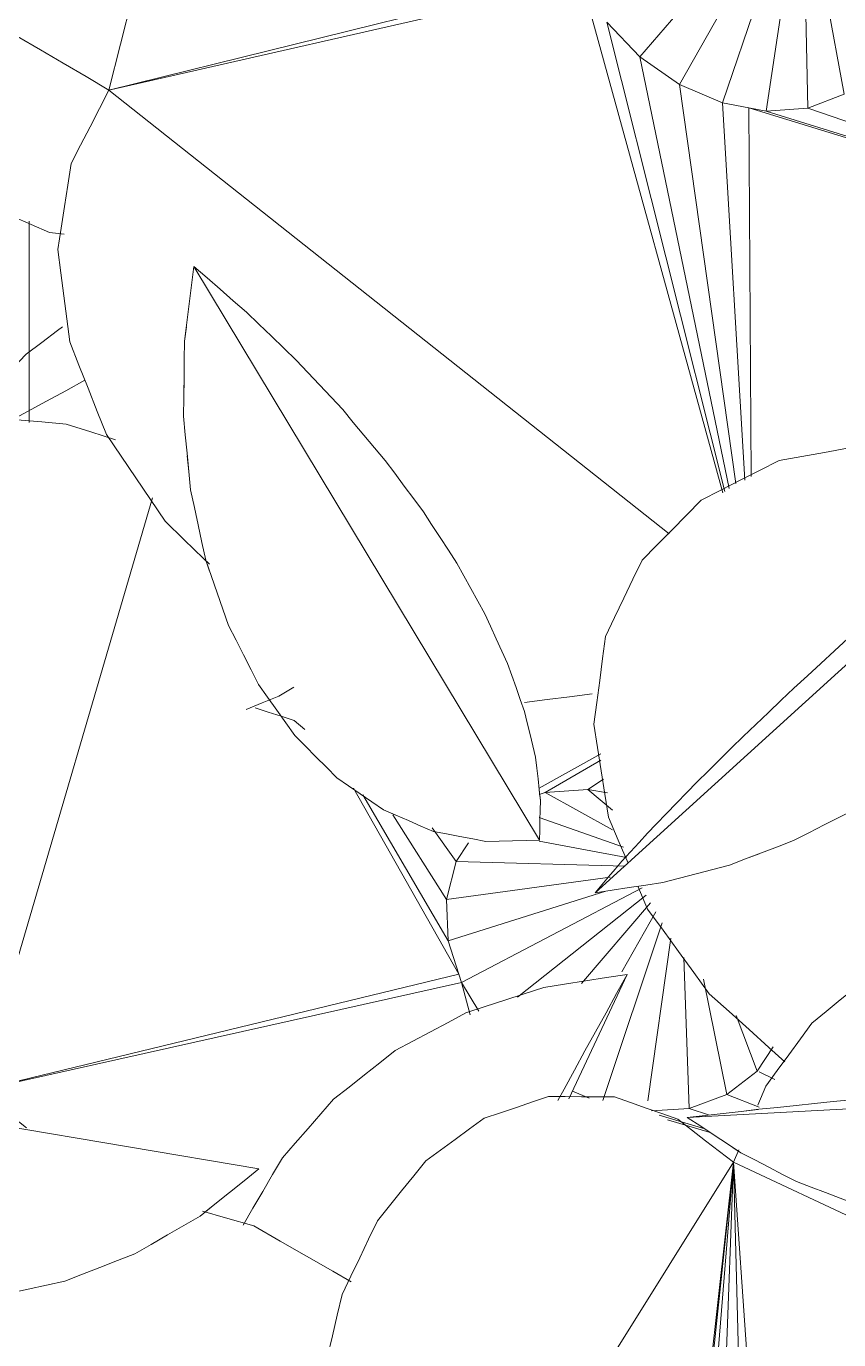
# Model space of a CAD drawing. Header units: metres. Extents: x -18.34 to -13.25, y -25.49 to -16.26.
# Drawn here: x -17.906 to -17.8597, y -21.0662 to -20.9914 of the extents above; entities that cross this region are included whole.
import ezdxf

# ---------------------------------------------------------------- set-up
doc = ezdxf.new("R2010")
doc.units = ezdxf.units.M
doc.layers.add('Importações nas famílias', color=7, linetype='Continuous', lineweight=5)
doc.layers.add('Vegetação', color=7, linetype='Continuous', lineweight=5)

# ---------------------------------------------------------------- blocks, each defined once
blk = doc.blocks.new('Planta_pergolado_12200 - plantas pergolado_skp_Component_12-V247-Pavimento 02 - Executivo')
at = {"layer": 'Importações nas famílias', "color": 9}
blk.add_line((0.163579, 0.077889), (0.162834, 0.077325), dxfattribs=at)
at = {"layer": 'Importações nas famílias', "color": 9, "flags": 128}
blk.add_lwpolyline([(0.165226, 0.078793), (0.164417, 0.078349), (0.163579, 0.077889)], dxfattribs=at)
blk = doc.blocks.new('Planta_pergolado_12200 - plantas pergolado_skp_Component_17-V248-Pavimento 02 - Executivo')
at = {"layer": 'Importações nas famílias', "color": 9}
blk.add_line((0.162618, 0.07909), (0.161993, 0.079499), dxfattribs=at)
at = {"layer": 'Importações nas famílias', "color": 9, "flags": 128}
blk.add_lwpolyline([(0.16476, 0.078644), (0.164046, 0.078793), (0.163332, 0.078942), (0.162618, 0.07909)], dxfattribs=at)
blk = doc.blocks.new('Planta_pergolado_12200 - plantas pergolado_skp_Component_16-V422-Pavimento 02 - Executivo')
for name in ['Planta_pergolado_12200 - plantas pergolado_skp_Component_17-V248-Pavimento 02 - Executivo', 'Planta_pergolado_12200 - plantas pergolado_skp_Component_12-V247-Pavimento 02 - Executivo']:
    blk.add_blockref(name, (0, 0))
blk = doc.blocks.new('Planta_pergolado_12200 - plantas pergolado_skp_-V2487-Pavimento 02 - Executivo')
blk.add_blockref('Planta_pergolado_12200 - plantas pergolado_skp_Component_16-V422-Pavimento 02 - Executivo', (0.000944, 0.043651))
blk = doc.blocks.new('Planta_pergolado_12200 - plantas pergolado_skp_-V2555-Pavimento 02 - Executivo')
blk.add_blockref('Planta_pergolado_12200 - plantas pergolado_skp_Component_16-V422-Pavimento 02 - Executivo', (0.000944, 0.043651))
blk = doc.blocks.new('Planta_pergolado_12200 - plantas pergolado_skp_-V2576-Pavimento 02 - Executivo')
at = {"rotation": 89.9999999999999}
for name in ['Planta_pergolado_12200 - plantas pergolado_skp_-V2555-Pavimento 02 - Executivo', 'Planta_pergolado_12200 - plantas pergolado_skp_-V2487-Pavimento 02 - Executivo']:
    blk.add_blockref(name, (0.52797, 0.01573), dxfattribs=at)
blk = doc.blocks.new('Planta_pergolado_12200 - plantas pergolado_skp_Component_12-V1501-Pavimento 02 - Executivo')
at = {"layer": 'Importações nas famílias', "color": 9}
blk.add_line((0.113091, 0.276065), (0.091467, 0.247648), dxfattribs=at)
at = {"layer": 'Importações nas famílias', "color": 9, "flags": 128}
for points in [[(0.113091, 0.276065), (0.112327, 0.275535), (0.111564, 0.275005), (0.1108, 0.274476), (0.110037, 0.273946)], [(0.113151, 0.272047), (0.113136, 0.273051), (0.113121, 0.274056), (0.113106, 0.27506), (0.113091, 0.276065)], [(0.110037, 0.273946), (0.109308, 0.273383), (0.108579, 0.27282), (0.10785, 0.272257), (0.107121, 0.271693)], [(0.107121, 0.271693), (0.106434, 0.271103), (0.105747, 0.270512), (0.105061, 0.269922), (0.104374, 0.269331)], [(0.112777, 0.268063), (0.11287, 0.269059), (0.112964, 0.270055), (0.113057, 0.271051), (0.113151, 0.272047)], [(0.104374, 0.269331), (0.103738, 0.26872), (0.103101, 0.268109), (0.102464, 0.267498), (0.101828, 0.266886)], [(0.111977, 0.264207), (0.112177, 0.265171), (0.112377, 0.266135), (0.112577, 0.267099), (0.112777, 0.268063)], [(0.101828, 0.266886), (0.101249, 0.266261), (0.100669, 0.265636), (0.10009, 0.265011), (0.09951, 0.264385)], [(0.09951, 0.264385), (0.098995, 0.263753), (0.098479, 0.263121), (0.097963, 0.262488), (0.097447, 0.261856)], [(0.110769, 0.260569), (0.111071, 0.261478), (0.111373, 0.262388), (0.111675, 0.263297), (0.111977, 0.264207)], [(0.097447, 0.261856), (0.097001, 0.261224), (0.096554, 0.260592), (0.096108, 0.259959), (0.095661, 0.259327)], [(0.109183, 0.257234), (0.10958, 0.258068), (0.109976, 0.258902), (0.110373, 0.259735), (0.110769, 0.260569)], [(0.095661, 0.259327), (0.095289, 0.258702), (0.094917, 0.258077), (0.094545, 0.257451), (0.094173, 0.256826)], [(0.107256, 0.254281), (0.107738, 0.255019), (0.10822, 0.255758), (0.108702, 0.256496), (0.109183, 0.257234)], [(0.094173, 0.256826), (0.093879, 0.256215), (0.093585, 0.255604), (0.093291, 0.254992), (0.092998, 0.254381)], [(0.092998, 0.254381), (0.092786, 0.253791), (0.092573, 0.2532), (0.092361, 0.25261), (0.092149, 0.252019)], [(0.105032, 0.251779), (0.105588, 0.252405), (0.106144, 0.25303), (0.1067, 0.253656), (0.107256, 0.254281)], [(0.092149, 0.252019), (0.092021, 0.251456), (0.091893, 0.250893), (0.091765, 0.25033), (0.091637, 0.249766)], [(0.102565, 0.249787), (0.103182, 0.250285), (0.103799, 0.250783), (0.104415, 0.251281), (0.105032, 0.251779)], [(0.091637, 0.249766), (0.091595, 0.249237), (0.091552, 0.248707), (0.091509, 0.248178), (0.091467, 0.247648)], [(0.099911, 0.248351), (0.100574, 0.24871), (0.101238, 0.249069), (0.101901, 0.249428), (0.102565, 0.249787)], [(0.097133, 0.247505), (0.097827, 0.247716), (0.098522, 0.247928), (0.099216, 0.248139), (0.099911, 0.248351)], [(0.091467, 0.247648), (0.092174, 0.247553), (0.092881, 0.247458), (0.093589, 0.247363), (0.094296, 0.247269)], [(0.094296, 0.247269), (0.095005, 0.247328), (0.095714, 0.247387), (0.096423, 0.247446), (0.097133, 0.247505)]]:
    blk.add_lwpolyline(points, dxfattribs=at)
blk = doc.blocks.new('Planta_pergolado_12200 - plantas pergolado_skp_Component_12-V1617-Pavimento 02 - Executivo')
at = {"layer": 'Importações nas famílias', "color": 9}
blk.add_line((0.219014, 0.231057), (0.177455, 0.228609), dxfattribs=at)
at = {"layer": 'Importações nas famílias', "color": 9, "flags": 128}
for points in [[(0.216531, 0.227904), (0.217152, 0.228692), (0.217773, 0.22948), (0.218393, 0.230269), (0.219014, 0.231057)], [(0.177455, 0.228609), (0.178164, 0.227899), (0.178874, 0.22719), (0.179583, 0.22648), (0.180293, 0.22577)], [(0.213596, 0.225169), (0.21433, 0.225853), (0.215064, 0.226536), (0.215797, 0.22722), (0.216531, 0.227904)], [(0.180293, 0.22577), (0.181102, 0.225177), (0.181911, 0.224584), (0.18272, 0.223991), (0.183529, 0.223398)], [(0.210279, 0.222915), (0.211108, 0.223479), (0.211938, 0.224042), (0.212767, 0.224606), (0.213596, 0.225169)], [(0.183529, 0.223398), (0.184419, 0.222936), (0.185309, 0.222474), (0.186199, 0.222012), (0.187089, 0.22155)], [(0.206657, 0.221197), (0.207563, 0.221626), (0.208468, 0.222056), (0.209374, 0.222486), (0.210279, 0.222915)], [(0.187089, 0.22155), (0.188039, 0.221229), (0.188989, 0.220909), (0.189938, 0.220588), (0.190888, 0.220268)], [(0.202816, 0.220053), (0.203776, 0.220339), (0.204737, 0.220625), (0.205697, 0.220911), (0.206657, 0.221197)], [(0.190888, 0.220268), (0.191876, 0.220097), (0.192863, 0.219925), (0.19385, 0.219754), (0.194838, 0.219583)], [(0.198845, 0.219511), (0.199838, 0.219646), (0.20083, 0.219782), (0.201823, 0.219917), (0.202816, 0.220053)], [(0.194838, 0.219583), (0.19584, 0.219565), (0.196841, 0.219547), (0.197843, 0.219529), (0.198845, 0.219511)]]:
    blk.add_lwpolyline(points, dxfattribs=at)
blk = doc.blocks.new('Planta_pergolado_12200 - plantas pergolado_skp_Component_12-V2638-Pavimento 02 - Executivo')
at = {"layer": 'Importações nas famílias', "color": 9}
blk.add_line((0.133833, 0.276069), (0.161211, 0.245182), dxfattribs=at)
at = {"layer": 'Importações nas famílias', "color": 9, "flags": 128}
for points in [[(0.136093, 0.273944), (0.135528, 0.274475), (0.134963, 0.275006), (0.134398, 0.275538), (0.133833, 0.276069)], [(0.133833, 0.276069), (0.133968, 0.275151), (0.134103, 0.274234), (0.134239, 0.273316), (0.134374, 0.272398)], [(0.138559, 0.271524), (0.137942, 0.272129), (0.137326, 0.272734), (0.13671, 0.273339), (0.136093, 0.273944)], [(0.134374, 0.272398), (0.134604, 0.271501), (0.134834, 0.270604), (0.135064, 0.269706), (0.135294, 0.268809)], [(0.141171, 0.268867), (0.140518, 0.269532), (0.139865, 0.270196), (0.139212, 0.27086), (0.138559, 0.271524)], [(0.135294, 0.268809), (0.135616, 0.267942), (0.135938, 0.267075), (0.13626, 0.266208), (0.136582, 0.265341)], [(0.14387, 0.266036), (0.143195, 0.266744), (0.142521, 0.267451), (0.141846, 0.268159), (0.141171, 0.268867)], [(0.145911, 0.26383), (0.145231, 0.264565), (0.14455, 0.265301), (0.14387, 0.266036)], [(0.136582, 0.265341), (0.136993, 0.264514), (0.137403, 0.263687), (0.137814, 0.26286), (0.138224, 0.262033)], [(0.138224, 0.262033), (0.138719, 0.261255), (0.139214, 0.260477), (0.139708, 0.259699), (0.140203, 0.258922)], [(0.149271, 0.260115), (0.148601, 0.26086), (0.147931, 0.261605), (0.147261, 0.26235)], [(0.151847, 0.257166), (0.151203, 0.257903), (0.150559, 0.258641), (0.149915, 0.259378), (0.149271, 0.260115)], [(0.140203, 0.258922), (0.140776, 0.258201), (0.141349, 0.257481), (0.141922, 0.256761), (0.142495, 0.256041)], [(0.154258, 0.254316), (0.153656, 0.255029), (0.153053, 0.255741), (0.15245, 0.256454), (0.151847, 0.257166)], [(0.142495, 0.256041), (0.143141, 0.255387), (0.143786, 0.254732), (0.144431, 0.254078), (0.145076, 0.253424)], [(0.156449, 0.251633), (0.155901, 0.252303), (0.155354, 0.252974), (0.154806, 0.253645), (0.154258, 0.254316)], [(0.145076, 0.253424), (0.145786, 0.252842), (0.146497, 0.252261), (0.147207, 0.25168), (0.147917, 0.251099)], [(0.158366, 0.249178), (0.157887, 0.249792), (0.157407, 0.250406), (0.156928, 0.251019), (0.156449, 0.251633)], [(0.147917, 0.251099), (0.148684, 0.250597), (0.149452, 0.250095), (0.150219, 0.249593), (0.150986, 0.249091)], [(0.150986, 0.249091), (0.151802, 0.248675), (0.152618, 0.248258), (0.153433, 0.247841), (0.154249, 0.247425)], [(0.159966, 0.247011), (0.159566, 0.247553), (0.159166, 0.248095), (0.158766, 0.248637), (0.158366, 0.249178)], [(0.154249, 0.247425), (0.155105, 0.247098), (0.15596, 0.246771), (0.156815, 0.246444), (0.15767, 0.246117)], [(0.161211, 0.245182), (0.1609, 0.245639), (0.160589, 0.246097), (0.160278, 0.246554), (0.159966, 0.247011)], [(0.15767, 0.246117), (0.158556, 0.245883), (0.159441, 0.245649), (0.160326, 0.245416), (0.161211, 0.245182)]]:
    blk.add_lwpolyline(points, dxfattribs=at)
blk = doc.blocks.new('Planta_pergolado_12200 - plantas pergolado_skp_Component_12-V1620-Pavimento 02 - Executivo')
at = {"layer": 'Importações nas famílias', "color": 9}
blk.add_line((0.119813, 0.239573), (0.155026, 0.233805), dxfattribs=at)
at = {"layer": 'Importações nas famílias', "color": 9, "flags": 128}
for points in [[(0.120571, 0.239679), (0.120381, 0.239652), (0.120192, 0.239626), (0.120002, 0.239599), (0.119813, 0.239573)], [(0.119813, 0.239573), (0.120367, 0.238967), (0.120921, 0.238361), (0.121476, 0.237755), (0.12203, 0.237149)], [(0.12191, 0.239656), (0.121575, 0.239662), (0.121241, 0.239668), (0.120906, 0.239673), (0.120571, 0.239679)], [(0.1238, 0.239505), (0.123327, 0.239543), (0.122855, 0.239581), (0.122383, 0.239618), (0.12191, 0.239656)], [(0.126194, 0.239228), (0.125596, 0.239297), (0.124997, 0.239366), (0.124398, 0.239436), (0.1238, 0.239505)], [(0.129038, 0.238833), (0.128327, 0.238932), (0.127616, 0.23903), (0.126905, 0.239129), (0.126194, 0.239228)], [(0.132265, 0.238328), (0.131458, 0.238454), (0.130652, 0.23858), (0.129845, 0.238707), (0.129038, 0.238833)], [(0.135798, 0.237726), (0.134915, 0.237876), (0.134032, 0.238027), (0.133148, 0.238177), (0.132265, 0.238328)], [(0.139555, 0.23704), (0.138616, 0.237211), (0.137677, 0.237383), (0.136738, 0.237554), (0.135798, 0.237726)], [(0.12203, 0.237149), (0.122643, 0.23662), (0.123256, 0.23609), (0.123868, 0.23556), (0.124481, 0.23503)], [(0.143449, 0.236287), (0.142475, 0.236475), (0.141502, 0.236663), (0.140529, 0.236852), (0.139555, 0.23704)], [(0.147386, 0.235484), (0.146402, 0.235685), (0.145417, 0.235885), (0.144433, 0.236086), (0.143449, 0.236287)], [(0.151276, 0.23465), (0.150303, 0.234859), (0.149331, 0.235067), (0.148358, 0.235276), (0.147386, 0.235484)], [(0.124481, 0.23503), (0.125146, 0.234582), (0.125811, 0.234134), (0.126475, 0.233686), (0.12714, 0.233239)], [(0.155026, 0.233805), (0.154088, 0.234017), (0.153151, 0.234228), (0.152213, 0.234439), (0.151276, 0.23465)], [(0.12714, 0.233239), (0.127849, 0.232878), (0.128558, 0.232516), (0.129267, 0.232155), (0.129976, 0.231794)], [(0.151993, 0.232242), (0.152751, 0.232633), (0.153509, 0.233024), (0.154268, 0.233415), (0.155026, 0.233805)], [(0.129976, 0.231794), (0.130721, 0.231524), (0.131467, 0.231254), (0.132212, 0.230984), (0.132958, 0.230714)], [(0.148861, 0.231037), (0.149644, 0.231338), (0.150427, 0.23164), (0.15121, 0.231941), (0.151993, 0.232242)], [(0.132958, 0.230714), (0.133732, 0.230538), (0.134505, 0.230361), (0.135279, 0.230185), (0.136053, 0.230009)], [(0.145666, 0.230204), (0.146465, 0.230413), (0.147264, 0.230621), (0.148063, 0.230829), (0.148861, 0.231037)], [(0.136053, 0.230009), (0.136846, 0.229929), (0.137639, 0.229848), (0.138432, 0.229768), (0.139226, 0.229687)], [(0.139226, 0.229687), (0.14003, 0.229704), (0.140834, 0.22972), (0.141638, 0.229736), (0.142442, 0.229753)], [(0.142442, 0.229753), (0.143248, 0.229866), (0.144054, 0.229979), (0.14486, 0.230091), (0.145666, 0.230204)]]:
    blk.add_lwpolyline(points, dxfattribs=at)
blk = doc.blocks.new('Planta_pergolado_12200 - plantas pergolado_skp_Component_17-V2640-Pavimento 02 - Executivo')
at = {"layer": 'Importações nas famílias', "color": 9}
for p, q in [((0.151045, 0.235909), (0.151363, 0.234857)), ((0.152107, 0.232394), (0.152317, 0.2317)), ((0.126129, 0.222713), (0.152317, 0.2317)), ((0.149874, 0.218097), (0.152317, 0.2317)), ((0.150534, 0.218406), (0.152317, 0.2317)), ((0.151403, 0.21882), (0.152317, 0.2317)), ((0.151675, 0.207822), (0.152317, 0.2317)), ((0.152317, 0.2317), (0.152249, 0.205924)), ((0.16613, 0.203151), (0.152317, 0.2317)), ((0.152317, 0.2317), (0.15242, 0.203888))]:
    blk.add_line(p, q, dxfattribs=at)
at = {"layer": 'Importações nas famílias', "color": 9, "flags": 128}
for points in [[(0.146224, 0.242301), (0.14691, 0.241607), (0.147595, 0.240913), (0.148281, 0.240219), (0.148966, 0.239525)], [(0.148966, 0.239525), (0.149486, 0.238621), (0.150006, 0.237717), (0.150525, 0.236813), (0.151045, 0.235909)], [(0.155527, 0.233655), (0.156395, 0.233861), (0.157263, 0.234067), (0.158131, 0.234273), (0.159, 0.234479)], [(0.159, 0.234479), (0.159875, 0.234388), (0.16075, 0.234298), (0.161625, 0.234207), (0.1625, 0.234116)], [(0.1625, 0.234116), (0.163322, 0.233735), (0.164145, 0.233353), (0.164967, 0.232972), (0.165789, 0.232591)], [(0.152317, 0.2317), (0.15312, 0.232189), (0.153922, 0.232677), (0.154724, 0.233166), (0.155527, 0.233655)], [(0.165789, 0.232591), (0.166503, 0.231945), (0.167216, 0.231299), (0.16793, 0.230653), (0.168643, 0.230007)], [(0.168643, 0.230007), (0.169199, 0.22914), (0.169755, 0.228274), (0.170311, 0.227407), (0.170867, 0.226541)], [(0.170867, 0.226541), (0.171228, 0.225513), (0.171589, 0.224485), (0.171949, 0.223457), (0.17231, 0.222429)], [(0.17231, 0.222429), (0.172451, 0.221309), (0.172591, 0.220189), (0.172732, 0.21907), (0.172873, 0.21795)]]:
    blk.add_lwpolyline(points, dxfattribs=at)
blk = doc.blocks.new('Planta_pergolado_12200 - plantas pergolado_skp_Component_16-V2641-Pavimento 02 - Executivo')
for name, p in [('Planta_pergolado_12200 - plantas pergolado_skp_Component_12-V2638-Pavimento 02 - Executivo', (0, 0)), ('Planta_pergolado_12200 - plantas pergolado_skp_Component_12-V1501-Pavimento 02 - Executivo', (0.073, 0)), ('Planta_pergolado_12200 - plantas pergolado_skp_Component_17-V2640-Pavimento 02 - Executivo', (0, 0)), ('Planta_pergolado_12200 - plantas pergolado_skp_Component_12-V1620-Pavimento 02 - Executivo', (0, 0)), ('Planta_pergolado_12200 - plantas pergolado_skp_Component_12-V1617-Pavimento 02 - Executivo', (0, 0))]:
    blk.add_blockref(name, p)
blk = doc.blocks.new('Planta_pergolado_12200 - plantas pergolado_skp_Component_12-V2650-Pavimento 02 - Executivo')
at = {"layer": 'Importações nas famílias', "color": 9}
for p, q in [((0.183037, 0.273946), (0.182308, 0.273383)), ((0.186136, 0.273051), (0.186121, 0.274056)), ((0.186151, 0.272047), (0.186139, 0.272822)), ((0.178061, 0.269922), (0.177374, 0.269331)), ((0.185777, 0.268063), (0.18587, 0.269059)), ((0.170447, 0.261856), (0.170001, 0.261224)), ((0.183505, 0.260012), (0.183769, 0.260569)), ((0.181702, 0.256496), (0.182183, 0.257234)), ((0.180256, 0.254281), (0.180738, 0.255019)), ((0.178032, 0.251779), (0.178588, 0.252405)), ((0.164759, 0.250303), (0.164637, 0.249766)), ((0.175565, 0.249787), (0.176182, 0.250285)), ((0.172393, 0.248193), (0.172911, 0.248351)), ((0.167296, 0.247269), (0.168005, 0.247328))]:
    blk.add_line(p, q, dxfattribs=at)
at = {"layer": 'Importações nas famílias', "color": 9, "flags": 128}
for points in [[(0.184564, 0.275005), (0.1838, 0.274476), (0.183037, 0.273946)], [(0.181579, 0.27282), (0.18085, 0.272257), (0.180121, 0.271693)], [(0.180121, 0.271693), (0.179434, 0.271103), (0.178749, 0.270514)], [(0.185901, 0.269389), (0.185964, 0.270055), (0.186057, 0.271051), (0.186151, 0.272047)], [(0.177374, 0.269331), (0.176738, 0.26872), (0.176101, 0.268109), (0.175464, 0.267498), (0.174828, 0.266886)], [(0.185377, 0.266135), (0.185577, 0.267099), (0.185777, 0.268063)], [(0.174828, 0.266886), (0.174249, 0.266261), (0.173669, 0.265636), (0.17309, 0.265011), (0.17251, 0.264385)], [(0.184977, 0.264207), (0.185177, 0.265171), (0.185347, 0.265991)], [(0.17251, 0.264385), (0.171995, 0.263753), (0.171479, 0.263121), (0.170963, 0.262488), (0.170447, 0.261856)], [(0.184454, 0.262631), (0.184675, 0.263297), (0.184977, 0.264207)], [(0.183769, 0.260569), (0.184071, 0.261478), (0.184373, 0.262388)], [(0.169554, 0.260592), (0.169108, 0.259959), (0.168661, 0.259327)], [(0.168661, 0.259327), (0.168289, 0.258702), (0.167917, 0.258077), (0.167545, 0.257451), (0.167173, 0.256826)], [(0.182183, 0.257234), (0.18258, 0.258068), (0.182976, 0.258902)], [(0.167173, 0.256826), (0.166879, 0.256215), (0.166585, 0.255604), (0.166291, 0.254992), (0.165998, 0.254381)], [(0.179144, 0.25303), (0.1797, 0.253656), (0.180256, 0.254281)], [(0.165786, 0.253791), (0.165573, 0.2532), (0.165361, 0.25261), (0.165149, 0.252019)], [(0.165149, 0.252019), (0.165021, 0.251456), (0.164893, 0.250893), (0.164765, 0.25033)], [(0.176799, 0.250783), (0.177415, 0.251281), (0.178032, 0.251779)], [(0.172911, 0.248351), (0.173574, 0.24871), (0.174238, 0.249069), (0.174901, 0.249428), (0.175565, 0.249787)], [(0.170133, 0.247505), (0.170827, 0.247716), (0.171522, 0.247928), (0.172216, 0.248139)], [(0.165881, 0.247458), (0.166589, 0.247363), (0.167296, 0.247269)], [(0.168714, 0.247387), (0.169423, 0.247446), (0.170133, 0.247505)]]:
    blk.add_lwpolyline(points, dxfattribs=at)
blk = doc.blocks.new('Planta_pergolado_12200 - plantas pergolado_skp_Component_12-V2651-Pavimento 02 - Executivo')
at = {"layer": 'Importações nas famílias', "color": 9, "flags": 128}
for points in [[(0.216531, 0.227904), (0.217152, 0.228692), (0.217773, 0.22948)], [(0.213596, 0.225169), (0.21433, 0.225853), (0.215064, 0.226536), (0.215797, 0.22722), (0.216531, 0.227904)], [(0.178874, 0.22719), (0.179583, 0.22648), (0.18008, 0.225983)], [(0.210279, 0.222915), (0.211108, 0.223479), (0.211938, 0.224042), (0.212767, 0.224606), (0.213596, 0.225169)], [(0.208468, 0.222056), (0.209374, 0.222486), (0.210279, 0.222915)], [(0.206657, 0.221197), (0.207563, 0.221626), (0.208342, 0.221996)], [(0.202816, 0.220053), (0.203776, 0.220339), (0.204737, 0.220625)], [(0.204781, 0.220638), (0.205697, 0.220911), (0.206657, 0.221197)], [(0.20083, 0.219782), (0.201823, 0.219917), (0.202816, 0.220053)], [(0.198845, 0.219511), (0.199838, 0.219646), (0.200756, 0.219771)]]:
    blk.add_lwpolyline(points, dxfattribs=at)
blk = doc.blocks.new('Planta_pergolado_12200 - plantas pergolado_skp_Component_12-V2652-Pavimento 02 - Executivo')
at = {"layer": 'Importações nas famílias', "color": 9}
for p, q in [((0.14455, 0.265301), (0.14387, 0.266036)), ((0.136582, 0.265341), (0.136993, 0.264514)), ((0.138224, 0.262033), (0.138472, 0.261643)), ((0.138719, 0.261255), (0.13911, 0.26064)), ((0.141922, 0.256761), (0.142495, 0.256041)), ((0.145076, 0.253424), (0.145412, 0.253149)), ((0.147917, 0.251099), (0.148684, 0.250597)), ((0.160278, 0.246554), (0.159966, 0.247011)), ((0.156815, 0.246444), (0.15767, 0.246117))]:
    blk.add_line(p, q, dxfattribs=at)
at = {"layer": 'Importações nas famílias', "color": 9, "flags": 128}
for points in [[(0.138559, 0.271524), (0.137942, 0.272129), (0.137326, 0.272734)], [(0.141171, 0.268867), (0.140518, 0.269532), (0.139865, 0.270196), (0.139212, 0.27086), (0.138559, 0.271524)], [(0.14387, 0.266036), (0.143195, 0.266744), (0.142521, 0.267451), (0.141846, 0.268159), (0.141171, 0.268867)], [(0.135662, 0.267818), (0.135938, 0.267075), (0.13626, 0.266208), (0.136582, 0.265341)], [(0.13709, 0.264318), (0.137403, 0.263687), (0.137814, 0.26286), (0.138224, 0.262033)], [(0.139214, 0.260477), (0.139708, 0.259699), (0.140203, 0.258922)], [(0.140203, 0.258922), (0.140776, 0.258201), (0.141349, 0.257481)], [(0.142495, 0.256041), (0.143141, 0.255387), (0.143786, 0.254732), (0.144431, 0.254078), (0.145076, 0.253424)], [(0.145786, 0.252842), (0.146497, 0.252261), (0.147207, 0.25168), (0.147917, 0.251099)], [(0.156449, 0.251633), (0.155901, 0.252303), (0.155354, 0.252974)], [(0.158366, 0.249178), (0.157887, 0.249792), (0.157407, 0.250406), (0.156928, 0.251019), (0.156449, 0.251633)], [(0.149452, 0.250095), (0.150219, 0.249593), (0.150986, 0.249091)], [(0.150986, 0.249091), (0.151802, 0.248675), (0.152618, 0.248258)], [(0.159966, 0.247011), (0.159566, 0.247553), (0.159166, 0.248095), (0.158766, 0.248637), (0.158366, 0.249178)], [(0.152737, 0.248197), (0.153433, 0.247841), (0.154249, 0.247425)], [(0.154249, 0.247425), (0.155105, 0.247098), (0.15596, 0.246771), (0.156491, 0.246567)], [(0.15767, 0.246117), (0.158556, 0.245883), (0.159441, 0.245649)]]:
    blk.add_lwpolyline(points, dxfattribs=at)
blk = doc.blocks.new('Planta_pergolado_12200 - plantas pergolado_skp_Component_12-V2653-Pavimento 02 - Executivo')
at = {"layer": 'Importações nas famílias', "color": 9}
blk.add_line((0.152132, 0.232314), (0.152751, 0.232633), dxfattribs=at)
at = {"layer": 'Importações nas famílias', "color": 9, "flags": 128}
blk.add_lwpolyline([(0.153151, 0.234228), (0.152213, 0.234439), (0.151323, 0.23464)], dxfattribs=at)
blk = doc.blocks.new('Planta_pergolado_12200 - plantas pergolado_skp_Component_17-V2655-Pavimento 02 - Executivo')
at = {"layer": 'Importações nas famílias', "color": 9}
blk.add_line((0.151045, 0.235909), (0.151363, 0.234857), dxfattribs=at)
at = {"layer": 'Importações nas famílias', "color": 9, "flags": 128}
for points in [[(0.146224, 0.242301), (0.14691, 0.241607), (0.147595, 0.240913), (0.148281, 0.240219), (0.148966, 0.239525)], [(0.148966, 0.239525), (0.149486, 0.238621), (0.150006, 0.237717), (0.150525, 0.236813), (0.151045, 0.235909)], [(0.155527, 0.233655), (0.156395, 0.233861), (0.157263, 0.234067), (0.158131, 0.234273), (0.159, 0.234479)], [(0.159, 0.234479), (0.159875, 0.234388), (0.16075, 0.234298), (0.161625, 0.234207), (0.1625, 0.234116)], [(0.1625, 0.234116), (0.163322, 0.233735), (0.164145, 0.233353), (0.164967, 0.232972), (0.165789, 0.232591)], [(0.153922, 0.232677), (0.154724, 0.233166), (0.155527, 0.233655)], [(0.165789, 0.232591), (0.166503, 0.231945), (0.167216, 0.231299), (0.16793, 0.230653), (0.168643, 0.230007)], [(0.168643, 0.230007), (0.169199, 0.22914), (0.169755, 0.228274), (0.170311, 0.227407), (0.170867, 0.226541)], [(0.170867, 0.226541), (0.171228, 0.225513), (0.171589, 0.224485), (0.171949, 0.223457)]]:
    blk.add_lwpolyline(points, dxfattribs=at)
blk = doc.blocks.new('Planta_pergolado_12200 - plantas pergolado_skp_Component_16-V2656-Pavimento 02 - Executivo')
for name in ['Planta_pergolado_12200 - plantas pergolado_skp_Component_12-V2650-Pavimento 02 - Executivo', 'Planta_pergolado_12200 - plantas pergolado_skp_Component_12-V2652-Pavimento 02 - Executivo', 'Planta_pergolado_12200 - plantas pergolado_skp_Component_17-V2655-Pavimento 02 - Executivo', 'Planta_pergolado_12200 - plantas pergolado_skp_Component_12-V2653-Pavimento 02 - Executivo', 'Planta_pergolado_12200 - plantas pergolado_skp_Component_12-V2651-Pavimento 02 - Executivo']:
    blk.add_blockref(name, (0, 0))
blk = doc.blocks.new('Planta_pergolado_12200 - plantas pergolado_skp_-V2695-Pavimento 02 - Executivo')
for name in ['Planta_pergolado_12200 - plantas pergolado_skp_Component_16-V2641-Pavimento 02 - Executivo', 'Planta_pergolado_12200 - plantas pergolado_skp_Component_16-V2656-Pavimento 02 - Executivo']:
    blk.add_blockref(name, (0, 0))
blk = doc.blocks.new('Planta_pergolado_12200 - plantas pergolado_skp_Component_12-V2791-Pavimento 02 - Executivo')
at = {"layer": 'Importações nas famílias', "color": 9}
blk.add_line((0.203776, 0.220339), (0.204737, 0.220625), dxfattribs=at)
at = {"layer": 'Importações nas famílias', "color": 9, "flags": 128}
for points in [[(0.216531, 0.227904), (0.217152, 0.228692), (0.217773, 0.22948)], [(0.213596, 0.225169), (0.21433, 0.225853), (0.215064, 0.226536), (0.215797, 0.22722), (0.216531, 0.227904)], [(0.210279, 0.222915), (0.211108, 0.223479), (0.211938, 0.224042), (0.212767, 0.224606), (0.213596, 0.225169)], [(0.208468, 0.222056), (0.209374, 0.222486), (0.210279, 0.222915)], [(0.206657, 0.221197), (0.207563, 0.221626), (0.208342, 0.221996)], [(0.204781, 0.220638), (0.205697, 0.220911), (0.206657, 0.221197)]]:
    blk.add_lwpolyline(points, dxfattribs=at)
blk = doc.blocks.new('Planta_pergolado_12200 - plantas pergolado_skp_Component_17-V2792-Pavimento 02 - Executivo')
at = {"layer": 'Importações nas famílias', "color": 9, "flags": 128}
for points in [[(0.111876, 0.201691), (0.111827, 0.202826), (0.111778, 0.203961), (0.11174, 0.204825)], [(0.112876, 0.197786), (0.112701, 0.198471), (0.112426, 0.199544), (0.112151, 0.200618), (0.111876, 0.201691)]]:
    blk.add_lwpolyline(points, dxfattribs=at)
blk = doc.blocks.new('Planta_pergolado_12200 - plantas pergolado_skp_Component_16-V2793-Pavimento 02 - Executivo')
for name in ['Planta_pergolado_12200 - plantas pergolado_skp_Component_12-V2791-Pavimento 02 - Executivo', 'Planta_pergolado_12200 - plantas pergolado_skp_Component_17-V2792-Pavimento 02 - Executivo']:
    blk.add_blockref(name, (0, 0))
blk = doc.blocks.new('Planta_pergolado_12200 - plantas pergolado_skp_Component_17-V2797-Pavimento 02 - Executivo')
at = {"layer": 'Importações nas famílias', "color": 9}
blk.add_line((0.111876, 0.201691), (0.111846, 0.2024), dxfattribs=at)
at = {"layer": 'Importações nas famílias', "color": 9, "flags": 128}
blk.add_lwpolyline([(0.112701, 0.198471), (0.112426, 0.199544), (0.112151, 0.200618), (0.111876, 0.201691)], dxfattribs=at)
blk = doc.blocks.new('Planta_pergolado_12200 - plantas pergolado_skp_Component_16-V2798-Pavimento 02 - Executivo')
for name in ['Planta_pergolado_12200 - plantas pergolado_skp_Component_12-V2791-Pavimento 02 - Executivo', 'Planta_pergolado_12200 - plantas pergolado_skp_Component_17-V2797-Pavimento 02 - Executivo']:
    blk.add_blockref(name, (0, 0))
blk = doc.blocks.new('Planta_pergolado_12200 - plantas pergolado_skp_-V2816-Pavimento 02 - Executivo')
for name in ['Planta_pergolado_12200 - plantas pergolado_skp_Component_16-V2793-Pavimento 02 - Executivo', 'Planta_pergolado_12200 - plantas pergolado_skp_Component_16-V2798-Pavimento 02 - Executivo']:
    blk.add_blockref(name, (0, 0))
blk = doc.blocks.new('Planta_pergolado_12200 - plantas pergolado_skp_-V2846-Pavimento 02 - Executivo')
at = {"rotation": 89.9999999999999}
for name in ['Planta_pergolado_12200 - plantas pergolado_skp_-V2695-Pavimento 02 - Executivo', 'Planta_pergolado_12200 - plantas pergolado_skp_-V2816-Pavimento 02 - Executivo']:
    blk.add_blockref(name, (0.52797, 0.01573), dxfattribs=at)
blk = doc.blocks.new('Planta_pergolado_12200 - plantas pergolado_skp_Component_17-V2850-Pavimento 02 - Executivo')
at = {"layer": 'Importações nas famílias', "color": 9}
blk.add_line((-0.323873, 0.09484), (-0.324713, 0.094946), dxfattribs=at)
at = {"layer": 'Importações nas famílias', "color": 9, "flags": 128}
blk.add_lwpolyline([(-0.324713, 0.094946), (-0.325755, 0.095395), (-0.326797, 0.095843), (-0.327838, 0.096292), (-0.32888, 0.09674)], dxfattribs=at)
blk = doc.blocks.new('Planta_pergolado_12200 - plantas pergolado_skp_Component_16-V2851-Pavimento 02 - Executivo')
blk.add_blockref('Planta_pergolado_12200 - plantas pergolado_skp_Component_17-V2850-Pavimento 02 - Executivo', (0, 0))
blk = doc.blocks.new('Planta_pergolado_12200 - plantas pergolado_skp_Component_12-V1917-Pavimento 02 - Executivo')
at = {"layer": 'Importações nas famílias', "color": 9, "flags": 128}
for points in [[(-0.359552, -0.020302), (-0.359665, -0.019632), (-0.359779, -0.018961), (-0.359892, -0.01829)], [(-0.358619, -0.022358), (-0.358852, -0.021844), (-0.359085, -0.02133), (-0.359318, -0.020816), (-0.359552, -0.020302)], [(-0.346388, -0.021045), (-0.347139, -0.021581), (-0.34789, -0.022117)], [(-0.357228, -0.023739), (-0.357576, -0.023394), (-0.357923, -0.023049), (-0.358271, -0.022704), (-0.358619, -0.022358)], [(-0.34789, -0.022117), (-0.348589, -0.022486), (-0.349289, -0.022855), (-0.349989, -0.023224), (-0.350689, -0.023592)], [(-0.355413, -0.024413), (-0.355867, -0.024245), (-0.356321, -0.024076), (-0.356775, -0.023908), (-0.357228, -0.023739)], [(-0.350689, -0.023592), (-0.35132, -0.023785), (-0.351952, -0.023978), (-0.352584, -0.024171), (-0.353216, -0.024364)], [(-0.353216, -0.024364), (-0.353765, -0.024376), (-0.354315, -0.024388), (-0.354864, -0.024401), (-0.355413, -0.024413)]]:
    blk.add_lwpolyline(points, dxfattribs=at)
blk = doc.blocks.new('Planta_pergolado_12200 - plantas pergolado_skp_Component_17-V2875-Pavimento 02 - Executivo')
at = {"layer": 'Importações nas famílias', "color": 9}
for p, q in [((-0.339819, 0.08046), (-0.338975, 0.081315)), ((-0.318842, 0.079828), (-0.328734, 0.046078)), ((-0.293291, 0.065247), (-0.296799, 0.063285)), ((-0.344272, 0.063246), (-0.344477, 0.06457)), ((-0.296468, 0.063047), (-0.293285, 0.06489)), ((-0.294034, 0.063216), (-0.293135, 0.063795)), ((-0.301379, 0.052694), (-0.307393, 0.063285)), ((-0.301987, 0.054604), (-0.306848, 0.062914)), ((-0.296468, 0.063047), (-0.296799, 0.062927)), ((-0.294034, 0.063216), (-0.296468, 0.063047)), ((-0.292624, 0.060915), (-0.296468, 0.063047)), ((-0.292908, 0.063015), (-0.294034, 0.063216)), ((-0.292624, 0.062029), (-0.294034, 0.063216)), ((-0.302091, 0.056958), (-0.305152, 0.061774)), ((-0.292009, 0.059921), (-0.296799, 0.061619)), ((-0.301532, 0.059113), (-0.302905, 0.061022)), ((-0.301532, 0.059113), (-0.300834, 0.060182)), ((-0.29184, 0.05934), (-0.296799, 0.060263)), ((-0.302091, 0.056958), (-0.301532, 0.059113)), ((-0.291908, 0.05885), (-0.301532, 0.059113)), ((-0.292753, 0.058221), (-0.302091, 0.056958)), ((-0.290943, 0.057611), (-0.301227, 0.052213)), ((-0.301987, 0.054604), (-0.302091, 0.056958)), ((-0.293007, 0.057425), (-0.301987, 0.054604)), ((-0.290711, 0.057205), (-0.298049, 0.051386)), ((-0.290458, 0.056763), (-0.29439, 0.052166)), ((-0.290164, 0.05625), (-0.292091, 0.052836)), ((-0.289801, 0.055614), (-0.293186, 0.045506)), ((-0.29061, 0.045489), (-0.289309, 0.054754)), ((-0.301379, 0.052694), (-0.301987, 0.054604)), ((-0.288565, 0.05365), (-0.288261, 0.045052)), ((-0.328734, 0.046078), (-0.301379, 0.052694)), ((-0.301227, 0.052213), (-0.301379, 0.052694)), ((-0.286107, 0.045834), (-0.287451, 0.052419)), ((-0.301227, 0.052213), (-0.328734, 0.046078)), ((-0.300247, 0.050585), (-0.301227, 0.052213)), ((-0.300747, 0.050373), (-0.301227, 0.052213)), ((-0.28438, 0.047176), (-0.285574, 0.050345)), ((-0.283481, 0.048551), (-0.28438, 0.047176)), ((-0.28438, 0.047176), (-0.286107, 0.045834)), ((-0.283372, 0.046705), (-0.284272, 0.047126)), ((-0.328734, 0.046078), (-0.32603, 0.043937)), ((-0.293962, 0.045643), (-0.294905, 0.046041)), ((-0.286107, 0.045834), (-0.288261, 0.045052)), ((-0.284272, 0.045122), (-0.286107, 0.045834)), ((-0.288261, 0.045052), (-0.290406, 0.044903)), ((-0.287095, 0.044664), (-0.288261, 0.045052)), ((-0.287373, 0.043879), (-0.289972, 0.044665)), ((-0.287072, 0.04368), (-0.289497, 0.044404))]:
    blk.add_line(p, q, dxfattribs=at)
at = {"layer": 'Importações nas famílias', "color": 9, "flags": 128}
for points in [[(-0.334541, 0.083565), (-0.333244, 0.083796), (-0.331946, 0.084028), (-0.330648, 0.08426), (-0.329351, 0.084491)], [(-0.329351, 0.084491), (-0.327952, 0.084376), (-0.326554, 0.084261), (-0.325156, 0.084146), (-0.323757, 0.084031)], [(-0.323757, 0.084031), (-0.322353, 0.083578), (-0.320949, 0.083124)], [(-0.338975, 0.081315), (-0.337867, 0.081877), (-0.336758, 0.08244), (-0.33565, 0.083002), (-0.334541, 0.083565)], [(-0.342032, 0.058011), (-0.342592, 0.05932), (-0.343152, 0.060628), (-0.343712, 0.061937), (-0.344272, 0.063246)], [(-0.338524, 0.053194), (-0.339401, 0.054398), (-0.340278, 0.055603), (-0.341155, 0.056807), (-0.342032, 0.058011)], [(-0.333989, 0.049124), (-0.335123, 0.050142), (-0.336257, 0.051159), (-0.33739, 0.052177), (-0.338524, 0.053194)], [(-0.328734, 0.046078), (-0.330048, 0.04684), (-0.331362, 0.047601), (-0.332675, 0.048363), (-0.333989, 0.049124)], [(-0.329652, 0.044447), (-0.329324, 0.04503), (-0.328734, 0.046078)]]:
    blk.add_lwpolyline(points, dxfattribs=at)
blk = doc.blocks.new('Planta_pergolado_12200 - plantas pergolado_skp_Component_16-V2876-Pavimento 02 - Executivo')
blk.add_blockref('Planta_pergolado_12200 - plantas pergolado_skp_Component_17-V2875-Pavimento 02 - Executivo', (0, 0))
at = {"extrusion": (0, 0, -1), "zscale": -1, "rotation": 180}
blk.add_blockref('Planta_pergolado_12200 - plantas pergolado_skp_Component_12-V1917-Pavimento 02 - Executivo', (0, 0), dxfattribs=at)
blk = doc.blocks.new('Planta_pergolado_12200 - plantas pergolado_skp_Component_17-V2885-Pavimento 02 - Executivo')
at = {"layer": 'Importações nas famílias', "color": 9}
blk.add_line((-0.290625, 0.056397), (-0.291185, 0.057706), dxfattribs=at)
at = {"layer": 'Importações nas famílias', "color": 9, "flags": 128}
for points in [[(-0.283135, 0.081951), (-0.281837, 0.082183), (-0.28054, 0.082414), (-0.279242, 0.082646), (-0.277944, 0.082878)], [(-0.287569, 0.079701), (-0.286461, 0.080264), (-0.285352, 0.080826), (-0.284244, 0.081389), (-0.283135, 0.081951)], [(-0.290944, 0.076281), (-0.290101, 0.077136), (-0.289257, 0.077991), (-0.288413, 0.078846), (-0.287569, 0.079701)], [(-0.293031, 0.071925), (-0.292509, 0.073014), (-0.291987, 0.074103), (-0.291466, 0.075192), (-0.290944, 0.076281)], [(-0.293686, 0.066928), (-0.293522, 0.068177), (-0.293358, 0.069426), (-0.293194, 0.070676), (-0.293031, 0.071925)], [(-0.292865, 0.061632), (-0.293071, 0.062956), (-0.293276, 0.06428), (-0.293481, 0.065604), (-0.293686, 0.066928)], [(-0.291745, 0.059015), (-0.292305, 0.060323), (-0.292865, 0.061632)], [(-0.287118, 0.051581), (-0.287995, 0.052785), (-0.288872, 0.053989), (-0.289748, 0.055193), (-0.290625, 0.056397)], [(-0.282806, 0.047711), (-0.283716, 0.048528), (-0.28485, 0.049546), (-0.285984, 0.050563), (-0.287118, 0.051581)]]:
    blk.add_lwpolyline(points, dxfattribs=at)
blk = doc.blocks.new('Planta_pergolado_12200 - plantas pergolado_skp_Component_16-V2886-Pavimento 02 - Executivo')
blk.add_blockref('Planta_pergolado_12200 - plantas pergolado_skp_Component_17-V2885-Pavimento 02 - Executivo', (0, 0))
blk = doc.blocks.new('Planta_pergolado_12200 - plantas pergolado_skp_Component_12-V2887-Pavimento 02 - Executivo')
at = {"layer": 'Importações nas famílias', "color": 9}
blk.add_line((-0.328976, 0.084914), (-0.329482, 0.084135), dxfattribs=at)
at = {"layer": 'Importações nas famílias', "color": 9, "flags": 128}
for points in [[(-0.323968, 0.089567), (-0.324246, 0.089358), (-0.325143, 0.088681), (-0.32604, 0.088004)], [(-0.32604, 0.088004), (-0.326774, 0.087232), (-0.327508, 0.086459), (-0.328242, 0.085686), (-0.328976, 0.084914)], [(-0.326883, 0.084247), (-0.325966, 0.084745), (-0.324877, 0.085338), (-0.323787, 0.08593), (-0.322697, 0.086522)]]:
    blk.add_lwpolyline(points, dxfattribs=at)
blk = doc.blocks.new('Planta_pergolado_12200 - plantas pergolado_skp_Component_16-V2888-Pavimento 02 - Executivo')
blk.add_blockref('Planta_pergolado_12200 - plantas pergolado_skp_Component_12-V2887-Pavimento 02 - Executivo', (0, 0))
blk = doc.blocks.new('Planta_pergolado_12200 - plantas pergolado_skp_Component_17-V2889-Pavimento 02 - Executivo')
at = {"layer": 'Importações nas famílias', "color": 9, "flags": 128}
for points in [[(-0.315995, 0.039206), (-0.314678, 0.038825), (-0.313071, 0.03836)], [(-0.313071, 0.03836), (-0.311571, 0.037498), (-0.31007, 0.036636), (-0.308569, 0.035774), (-0.307516, 0.035169)]]:
    blk.add_lwpolyline(points, dxfattribs=at)
blk = doc.blocks.new('Planta_pergolado_12200 - plantas pergolado_skp_Component_16-V2890-Pavimento 02 - Executivo')
blk.add_blockref('Planta_pergolado_12200 - plantas pergolado_skp_Component_17-V2889-Pavimento 02 - Executivo', (0, 0))
blk = doc.blocks.new('Planta_pergolado_12200 - plantas pergolado_skp_-V2891-Pavimento 02 - Executivo')
for name in ['Planta_pergolado_12200 - plantas pergolado_skp_Component_16-V2886-Pavimento 02 - Executivo', 'Planta_pergolado_12200 - plantas pergolado_skp_Component_16-V2888-Pavimento 02 - Executivo', 'Planta_pergolado_12200 - plantas pergolado_skp_Component_16-V2876-Pavimento 02 - Executivo', 'Planta_pergolado_12200 - plantas pergolado_skp_Component_16-V2890-Pavimento 02 - Executivo']:
    blk.add_blockref(name, (0, 0))
blk = doc.blocks.new('Planta_pergolado_12200 - plantas pergolado_skp_-V2892-Pavimento 02 - Executivo')
at = {"layer": 'Importações nas famílias', "color": 9}
blk.add_line((-0.32586, 0.084121), (-0.32586, 0.095588), dxfattribs=at)
for name in ['Planta_pergolado_12200 - plantas pergolado_skp_Component_16-V2851-Pavimento 02 - Executivo', 'Planta_pergolado_12200 - plantas pergolado_skp_-V2891-Pavimento 02 - Executivo']:
    blk.add_blockref(name, (0, 0))
blk = doc.blocks.new('Planta_pergolado_12200 - plantas pergolado_skp_-V3129-Pavimento 02 - Executivo')
blk.add_blockref('Planta_pergolado_12200 - plantas pergolado_skp_-V2892-Pavimento 02 - Executivo', (0, 0))
blk = doc.blocks.new('Planta_pergolado_12200 - plantas pergolado_skp_Component_12-V2244-Pavimento 02 - Executivo')
at = {"layer": 'Importações nas famílias', "color": 9}
blk.add_line((-0.295112, -0.045599), (-0.291787, -0.052682), dxfattribs=at)
at = {"layer": 'Importações nas famílias', "color": 9, "flags": 128}
for points in [[(-0.311433, -0.042236), (-0.311996, -0.041278), (-0.312558, -0.040321), (-0.313121, -0.039364), (-0.313683, -0.038407)], [(-0.308519, -0.045575), (-0.309248, -0.044741), (-0.309976, -0.043906), (-0.310705, -0.043071), (-0.311433, -0.042236)], [(-0.305009, -0.048347), (-0.305887, -0.047654), (-0.306764, -0.046961), (-0.307642, -0.046268), (-0.308519, -0.045575)], [(-0.295735, -0.045496), (-0.295384, -0.046146), (-0.294795, -0.047234), (-0.294207, -0.048322)], [(-0.300986, -0.050487), (-0.301992, -0.049952), (-0.302998, -0.049417), (-0.304004, -0.048882), (-0.305009, -0.048347)], [(-0.294207, -0.048322), (-0.293602, -0.049412), (-0.292997, -0.050502), (-0.292392, -0.051592), (-0.291787, -0.052682)], [(-0.296544, -0.051943), (-0.297654, -0.051579), (-0.298765, -0.051215), (-0.299876, -0.050851), (-0.300986, -0.050487)], [(-0.291787, -0.052682), (-0.292976, -0.052497), (-0.294165, -0.052312), (-0.295355, -0.052127), (-0.296544, -0.051943)]]:
    blk.add_lwpolyline(points, dxfattribs=at)
blk = doc.blocks.new('Planta_pergolado_12200 - plantas pergolado_skp_Component_17-V3166-Pavimento 02 - Executivo')
at = {"layer": 'Importações nas famílias', "color": 9}
for p, q in [((-0.312195, 0.139192), (-0.321321, 0.103054)), ((-0.281787, 0.11574), (-0.291069, 0.104936)), ((-0.281787, 0.11574), (-0.288819, 0.103365)), ((-0.281787, 0.11574), (-0.286363, 0.102315)), ((-0.283868, 0.101859), (-0.281787, 0.11574)), ((-0.281787, 0.11574), (-0.281505, 0.102028)), ((-0.279434, 0.10281), (-0.281787, 0.11574)), ((-0.321321, 0.103054), (-0.294525, 0.10967)), ((-0.294361, 0.109189), (-0.321321, 0.103054)), ((-0.286348, 0.080103), (-0.294361, 0.109189)), ((-0.291069, 0.104936), (-0.292959, 0.106923)), ((-0.286227, 0.080191), (-0.292959, 0.106923)), ((-0.288819, 0.103365), (-0.291069, 0.104936)), ((-0.291069, 0.104936), (-0.285986, 0.080366)), ((-0.286363, 0.102315), (-0.288819, 0.103365)), ((-0.288819, 0.103365), (-0.285608, 0.08064)), ((-0.321321, 0.103054), (-0.289409, 0.077774)), ((-0.279434, 0.10281), (-0.281505, 0.102028)), ((-0.284867, 0.102042), (-0.286363, 0.102315)), ((-0.286363, 0.102315), (-0.28508, 0.080838)), ((-0.283868, 0.101859), (-0.284867, 0.102042)), ((-0.284867, 0.102042), (-0.284722, 0.081034)), ((-0.264047, 0.095645), (-0.284867, 0.102042)), ((-0.281505, 0.102028), (-0.283868, 0.101859)), ((-0.263986, 0.095671), (-0.283868, 0.101859)), ((-0.263711, 0.095927), (-0.281505, 0.102028))]:
    blk.add_line(p, q, dxfattribs=at)
at = {"layer": 'Importações nas famílias', "color": 9, "flags": 128}
for points in [[(-0.321321, 0.103054), (-0.322625, 0.103815), (-0.323928, 0.104577), (-0.325232, 0.105338), (-0.326536, 0.1061)], [(-0.323479, 0.098862), (-0.32294, 0.09991), (-0.3224, 0.100958), (-0.321861, 0.102006), (-0.321321, 0.103054)], [(-0.324242, 0.093968), (-0.324051, 0.095191), (-0.323861, 0.096415), (-0.32367, 0.097639), (-0.323479, 0.098862)], [(-0.323557, 0.088703), (-0.323728, 0.090019), (-0.323899, 0.091335), (-0.324071, 0.092651), (-0.324242, 0.093968)], [(-0.32147, 0.083427), (-0.321992, 0.084746), (-0.322514, 0.086065), (-0.323035, 0.087384), (-0.323557, 0.088703)], [(-0.318125, 0.078499), (-0.318961, 0.079731), (-0.319798, 0.080963), (-0.320634, 0.082195), (-0.32147, 0.083427)], [(-0.31559, 0.076041), (-0.315937, 0.076377), (-0.317031, 0.077438), (-0.318125, 0.078499)], [(-0.293789, 0.068664), (-0.295074, 0.068501), (-0.296358, 0.068338), (-0.297643, 0.068175)]]:
    blk.add_lwpolyline(points, dxfattribs=at)
blk = doc.blocks.new('Planta_pergolado_12200 - plantas pergolado_skp_Component_16-V3167-Pavimento 02 - Executivo')
blk.add_blockref('Planta_pergolado_12200 - plantas pergolado_skp_Component_17-V3166-Pavimento 02 - Executivo', (0, 0))
at = {"extrusion": (0, 0, -1), "zscale": -1, "rotation": 180}
blk.add_blockref('Planta_pergolado_12200 - plantas pergolado_skp_Component_12-V2244-Pavimento 02 - Executivo', (0, 0), dxfattribs=at)
blk = doc.blocks.new('Planta_pergolado_12200 - plantas pergolado_skp_-V3168-Pavimento 02 - Executivo')
blk.add_blockref('Planta_pergolado_12200 - plantas pergolado_skp_Component_16-V3167-Pavimento 02 - Executivo', (0, 0))
blk = doc.blocks.new('Planta_pergolado_12200 - plantas pergolado_skp_-V3169-Pavimento 02 - Executivo')
blk.add_blockref('Planta_pergolado_12200 - plantas pergolado_skp_-V3168-Pavimento 02 - Executivo', (0, 0))
blk = doc.blocks.new('Planta_pergolado_12200 - plantas pergolado_skp_-V3374-Pavimento 02 - Executivo')
blk.add_blockref('Planta_pergolado_12200 - plantas pergolado_skp_-V3169-Pavimento 02 - Executivo', (0, 0))
blk = doc.blocks.new('Planta_pergolado_12200 - Planta_pergolado_12200-3075656-Pavimento 02 - Executivo')
for name in ['Planta_pergolado_12200 - plantas pergolado_skp_-V3374-Pavimento 02 - Executivo', 'Planta_pergolado_12200 - plantas pergolado_skp_-V3129-Pavimento 02 - Executivo']:
    blk.add_blockref(name, (0, 0))
at = {"xscale": 1.068436298615139, "yscale": 1.068436298615139, "zscale": 1.068436298615139, "rotation": 83.79999999999607}
blk.add_blockref('Planta_pergolado_12200 - plantas pergolado_skp_-V2576-Pavimento 02 - Executivo', (-0.167087, -0.38397), dxfattribs=at)
at = {"extrusion": (0, 0, -1), "xscale": 1.068436298615139, "yscale": 1.068436298615139, "zscale": 1.068436298615139, "rotation": 276.200000000004}
blk.add_blockref('Planta_pergolado_12200 - plantas pergolado_skp_-V2846-Pavimento 02 - Executivo', (0.073046, 0.337289), dxfattribs=at)

msp = doc.modelspace()

# ---------------------------------------------------------------- block references
at = {"layer": 'Vegetação', "color": 9}
msp.add_blockref('Planta_pergolado_12200 - Planta_pergolado_12200-3075656-Pavimento 02 - Executivo', (-17.58, -21.09809), dxfattribs=at)

doc.saveas('drawing.dxf')
